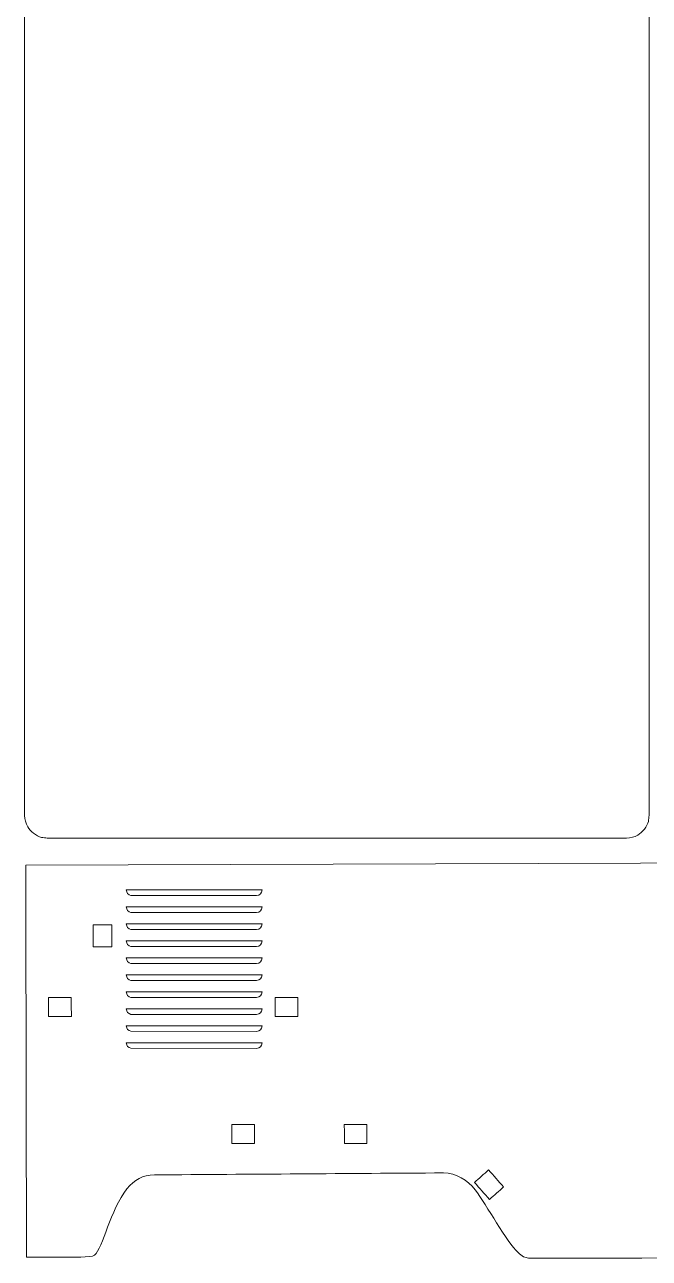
# Model space of a CAD drawing. Header units: centimetres. Extents: x -81 to 93, y -33 to -4.
# Drawn here: x -19.43 to -10.99, y -32.43 to -15.78 of the extents above; entities that cross this region are included whole.
import ezdxf

# ---------------------------------------------------------------- set-up
doc = ezdxf.new("R2010")
doc.units = ezdxf.units.CM
doc.header["$MEASUREMENT"] = 0
doc.layers.add('Camada 1', color=7, linetype='Continuous')

msp = doc.modelspace()

# ---------------------------------------------------------------- linework, layer by layer
at = {"layer": 'Camada 1', "lineweight": 9}
for points, knots in [([(-19.43266, -26.45252), (-19.42937, -26.50266), (-19.417, -26.56163), (-19.39166, -26.60552), (-19.39166, -26.60552), (-19.355, -26.66903), (-19.27668, -26.7291), (-19.20586, -26.74808), (-19.20586, -26.74808), (-19.17946, -26.75156), (-19.15307, -26.75504), (-19.12667, -26.75851), (-19.12667, -26.75851), (-16.51858, -26.75851), (-13.9105, -26.75851), (-11.30241, -26.75851), (-11.30241, -26.75851), (-11.25227, -26.75522), (-11.1933, -26.74286), (-11.14941, -26.71751), (-11.14941, -26.71751), (-11.0859, -26.68085), (-11.02582, -26.60255), (-11.00684, -26.53171), (-11.00684, -26.53171), (-11.00336, -26.50531), (-10.99988, -26.47892), (-10.99641, -26.45252), (-10.99641, -26.45252), (-10.99641, -26.45252), (-10.99641, -5.24251), (-10.99641, -5.24251), (-10.99641, -5.24251), (-10.99641, -5.10735), (-11.47341, -4.70953), (-11.58873, -4.67574), (-11.58873, -4.67574), (-13.93812, -3.98747), (-16.48935, -3.94708), (-18.84035, -4.67574), (-18.84035, -4.67574), (-18.96381, -4.714), (-19.43266, -5.12306), (-19.43266, -5.24251), (-19.43266, -5.24251), (-19.43266, -5.24251), (-19.43266, -26.45252), (-19.43266, -26.45252)], [0, 0, 0, 0, 0.07692308, 0.07692308, 0.07692308, 0.07692308, 0.15384615, 0.15384615, 0.15384615, 0.15384615, 0.23076923, 0.23076923, 0.23076923, 0.23076923, 0.30769231, 0.30769231, 0.30769231, 0.30769231, 0.38461538, 0.38461538, 0.38461538, 0.38461538, 0.46153846, 0.46153846, 0.46153846, 0.46153846, 0.53846154, 0.53846154, 0.53846154, 0.53846154, 0.61538462, 0.61538462, 0.61538462, 0.61538462, 0.69230769, 0.69230769, 0.69230769, 0.69230769, 0.76923077, 0.76923077, 0.76923077, 0.76923077, 0.84615385, 0.84615385, 0.84615385, 0.84615385, 1, 1, 1, 1]), ([(-2.83047, -32.40466), (-6.0956, -32.41365), (-9.36073, -32.42264), (-12.62586, -32.43163), (-12.62586, -32.43163), (-12.64844, -32.42491), (-12.67103, -32.41819), (-12.69362, -32.41147), (-12.69362, -32.41147), (-12.71782, -32.39268), (-12.74203, -32.37388), (-12.76623, -32.35508), (-12.76623, -32.35508), (-12.92362, -32.20815), (-13.1906, -31.71483), (-13.34776, -31.50732), (-13.34776, -31.50732), (-13.44818, -31.37473), (-13.60367, -31.28255), (-13.77282, -31.27793), (-13.77282, -31.27793), (-15.07443, -31.28703), (-16.37606, -31.29613), (-17.67768, -31.30523), (-17.67768, -31.30523), (-17.84061, -31.30875), (-17.94729, -31.36537), (-18.05045, -31.49448), (-18.05045, -31.49448), (-18.27791, -31.77914), (-18.3759, -32.2901), (-18.48883, -32.39116), (-18.48883, -32.39116), (-18.53691, -32.4231), (-18.81065, -32.41698), (-18.87028, -32.4166), (-18.87028, -32.4166), (-19.04954, -32.41693), (-19.22882, -32.41726), (-19.40808, -32.41758), (-19.40808, -32.41758), (-19.41129, -30.65331), (-19.4145, -28.88905), (-19.41771, -27.12477), (-19.41771, -27.12477), (-19.41771, -27.12477), (-2.81134, -27.07116), (-2.81134, -27.07116), (-2.81134, -27.07116), (-2.81134, -27.07116), (-2.83047, -32.40466), (-2.83047, -32.40466)], [0, 0, 0, 0, 0.07142857, 0.07142857, 0.07142857, 0.07142857, 0.14285714, 0.14285714, 0.14285714, 0.14285714, 0.21428571, 0.21428571, 0.21428571, 0.21428571, 0.28571429, 0.28571429, 0.28571429, 0.28571429, 0.35714286, 0.35714286, 0.35714286, 0.35714286, 0.42857143, 0.42857143, 0.42857143, 0.42857143, 0.5, 0.5, 0.5, 0.5, 0.57142857, 0.57142857, 0.57142857, 0.57142857, 0.64285714, 0.64285714, 0.64285714, 0.64285714, 0.71428571, 0.71428571, 0.71428571, 0.71428571, 0.78571429, 0.78571429, 0.78571429, 0.78571429, 0.85714286, 0.85714286, 0.85714286, 0.85714286, 1, 1, 1, 1]), ([(-18.50833, -28.22763), (-18.42351, -28.22748), (-18.3387, -28.22732), (-18.25388, -28.22716), (-18.25388, -28.22716), (-18.25406, -28.12772), (-18.25424, -28.02827), (-18.25442, -27.92883), (-18.25442, -27.92883), (-18.33924, -27.92898), (-18.42405, -27.92914), (-18.50887, -27.92929), (-18.50887, -27.92929), (-18.50869, -28.02874), (-18.50851, -28.12819), (-18.50833, -28.22763)], [0, 0, 0, 0, 0.2, 0.2, 0.2, 0.2, 0.4, 0.4, 0.4, 0.4, 0.6, 0.6, 0.6, 0.6, 1, 1, 1, 1]), ([(-18.80247, -28.91113), (-18.90462, -28.91132), (-19.00677, -28.9115), (-19.10893, -28.91169), (-19.10893, -28.91169), (-19.10877, -28.9965), (-19.10862, -29.08132), (-19.10847, -29.16613), (-19.10847, -29.16613), (-19.00632, -29.16595), (-18.90416, -29.16577), (-18.80201, -29.16558), (-18.80201, -29.16558), (-18.80216, -29.08077), (-18.80232, -28.99595), (-18.80247, -28.91113)], [0, 0, 0, 0, 0.2, 0.2, 0.2, 0.2, 0.4, 0.4, 0.4, 0.4, 0.6, 0.6, 0.6, 0.6, 1, 1, 1, 1]), ([(-16.0485, -28.91113), (-15.94666, -28.91095), (-15.84482, -28.91077), (-15.74297, -28.91058), (-15.74297, -28.91058), (-15.74282, -28.99576), (-15.74266, -29.08095), (-15.7425, -29.16613), (-15.7425, -29.16613), (-15.84435, -29.16631), (-15.94619, -29.16649), (-16.04804, -29.16668), (-16.04804, -29.16668), (-16.04819, -29.08149), (-16.04835, -28.99631), (-16.0485, -28.91113)], [0, 0, 0, 0, 0.2, 0.2, 0.2, 0.2, 0.4, 0.4, 0.4, 0.4, 0.6, 0.6, 0.6, 0.6, 1, 1, 1, 1]), ([(-16.32845, -30.88149), (-16.4303, -30.88167), (-16.53214, -30.88186), (-16.63399, -30.88204), (-16.63399, -30.88204), (-16.63414, -30.79686), (-16.6343, -30.71167), (-16.63445, -30.62649), (-16.63445, -30.62649), (-16.53261, -30.62631), (-16.43077, -30.62612), (-16.32892, -30.62594), (-16.32892, -30.62594), (-16.32877, -30.71112), (-16.32861, -30.79631), (-16.32845, -30.88149)], [0, 0, 0, 0, 0.2, 0.2, 0.2, 0.2, 0.4, 0.4, 0.4, 0.4, 0.6, 0.6, 0.6, 0.6, 1, 1, 1, 1]), ([(-15.11446, -30.62649), (-15.01261, -30.6263), (-14.91077, -30.62612), (-14.80893, -30.62593), (-14.80893, -30.62593), (-14.80877, -30.71112), (-14.80861, -30.7963), (-14.80846, -30.88149), (-14.80846, -30.88149), (-14.91031, -30.88167), (-15.01214, -30.88186), (-15.11399, -30.88204), (-15.11399, -30.88204), (-15.11414, -30.79686), (-15.11431, -30.71167), (-15.11446, -30.62649)], [0, 0, 0, 0, 0.2, 0.2, 0.2, 0.2, 0.4, 0.4, 0.4, 0.4, 0.6, 0.6, 0.6, 0.6, 1, 1, 1, 1]), ([(-13.16571, -31.2385), (-13.098, -31.31478), (-13.03027, -31.39106), (-12.96256, -31.46734), (-12.96256, -31.46734), (-13.02596, -31.52362), (-13.08936, -31.5799), (-13.15276, -31.63619), (-13.15276, -31.63619), (-13.22071, -31.56012), (-13.28867, -31.48405), (-13.35662, -31.40798), (-13.35662, -31.40798), (-13.29298, -31.35149), (-13.22935, -31.295), (-13.16571, -31.2385)], [0, 0, 0, 0, 0.2, 0.2, 0.2, 0.2, 0.4, 0.4, 0.4, 0.4, 0.6, 0.6, 0.6, 0.6, 1, 1, 1, 1])]:
    msp.add_open_spline(points, degree=3, knots=knots, dxfattribs=at)
at = {"layer": 'Camada 1', "color": 142, "lineweight": 9}
for points in [[(-18.06026, -27.45734), (-17.44827, -27.45734), (-16.83628, -27.45734), (-16.22428, -27.45734), (-16.22428, -27.45734), (-16.22839, -27.50263), (-16.25555, -27.53179), (-16.30078, -27.53384), (-16.30078, -27.53384), (-16.30078, -27.53384), (-17.99746, -27.5326), (-17.99746, -27.5326), (-17.99746, -27.5326), (-18.03556, -27.52567), (-18.05675, -27.49601), (-18.06026, -27.45734)], [(-18.06026, -27.6866), (-17.44827, -27.6866), (-16.83628, -27.6866), (-16.22428, -27.6866), (-16.22428, -27.6866), (-16.22839, -27.73189), (-16.25557, -27.76106), (-16.30078, -27.7631), (-16.30078, -27.7631), (-16.30078, -27.7631), (-17.99746, -27.76186), (-17.99746, -27.76186), (-17.99746, -27.76186), (-18.03557, -27.75493), (-18.05675, -27.72528), (-18.06026, -27.6866)], [(-18.06026, -27.91588), (-17.44827, -27.91588), (-16.83628, -27.91588), (-16.22428, -27.91588), (-16.22428, -27.91588), (-16.22839, -27.96116), (-16.25555, -27.99033), (-16.30078, -27.99237), (-16.30078, -27.99237), (-16.30078, -27.99237), (-17.99746, -27.99114), (-17.99746, -27.99114), (-17.99746, -27.99114), (-18.03555, -27.98421), (-18.05675, -27.95454), (-18.06026, -27.91588)], [(-18.06026, -28.14513), (-17.44827, -28.14513), (-16.83628, -28.14513), (-16.22428, -28.14513), (-16.22428, -28.14513), (-16.22839, -28.19043), (-16.25555, -28.21959), (-16.30078, -28.22163), (-16.30078, -28.22163), (-16.30078, -28.22163), (-17.99746, -28.2204), (-17.99746, -28.2204), (-17.99746, -28.2204), (-18.03555, -28.21347), (-18.05675, -28.18381), (-18.06026, -28.14513)], [(-18.06026, -28.3744), (-17.44827, -28.3744), (-16.83628, -28.3744), (-16.22428, -28.3744), (-16.22428, -28.3744), (-16.22839, -28.41968), (-16.25557, -28.44886), (-16.30078, -28.4509), (-16.30078, -28.4509), (-16.30078, -28.4509), (-17.99746, -28.44966), (-17.99746, -28.44966), (-17.99746, -28.44966), (-18.03556, -28.44273), (-18.05675, -28.41307), (-18.06026, -28.3744)], [(-18.06026, -28.60368), (-17.44827, -28.60368), (-16.83628, -28.60368), (-16.22428, -28.60368), (-16.22428, -28.60368), (-16.22839, -28.64896), (-16.25557, -28.67813), (-16.30078, -28.68018), (-16.30078, -28.68018), (-16.30078, -28.68018), (-17.99746, -28.67893), (-17.99746, -28.67893), (-17.99746, -28.67893), (-18.03555, -28.67201), (-18.05675, -28.64235), (-18.06026, -28.60368)], [(-18.06026, -28.83293), (-17.44827, -28.83293), (-16.83628, -28.83293), (-16.22428, -28.83293), (-16.22428, -28.83293), (-16.22839, -28.87822), (-16.25555, -28.90739), (-16.30078, -28.90943), (-16.30078, -28.90943), (-16.30078, -28.90943), (-17.99746, -28.9082), (-17.99746, -28.9082), (-17.99746, -28.9082), (-18.03554, -28.90127), (-18.05676, -28.87161), (-18.06026, -28.83293)], [(-18.06026, -29.0622), (-17.44827, -29.0622), (-16.83628, -29.0622), (-16.22428, -29.0622), (-16.22428, -29.0622), (-16.22839, -29.10748), (-16.25556, -29.13665), (-16.30078, -29.1387), (-16.30078, -29.1387), (-16.30078, -29.1387), (-17.99746, -29.13746), (-17.99746, -29.13746), (-17.99746, -29.13746), (-18.03556, -29.13052), (-18.05675, -29.10087), (-18.06026, -29.0622)], [(-18.06026, -29.29147), (-17.44827, -29.29147), (-16.83628, -29.29147), (-16.22428, -29.29147), (-16.22428, -29.29147), (-16.22839, -29.33676), (-16.25557, -29.36593), (-16.30078, -29.36797), (-16.30078, -29.36797), (-16.30078, -29.36797), (-17.99746, -29.36673), (-17.99746, -29.36673), (-17.99746, -29.36673), (-18.03555, -29.3598), (-18.05675, -29.33014), (-18.06026, -29.29147)], [(-18.06026, -29.52074), (-17.44827, -29.52074), (-16.83628, -29.52073), (-16.22428, -29.52073), (-16.22428, -29.52073), (-16.22839, -29.56602), (-16.25554, -29.59519), (-16.30078, -29.59723), (-16.30078, -29.59723), (-16.30078, -29.59723), (-17.99746, -29.596), (-17.99746, -29.596), (-17.99746, -29.596), (-18.03554, -29.58907), (-18.05675, -29.5594), (-18.06026, -29.52074)]]:
    msp.add_open_spline(points, degree=3, knots=[0, 0, 0, 0, 0.2, 0.2, 0.2, 0.2, 0.4, 0.4, 0.4, 0.4, 0.6, 0.6, 0.6, 0.6, 1, 1, 1, 1], dxfattribs=at)

doc.saveas('drawing.dxf')
